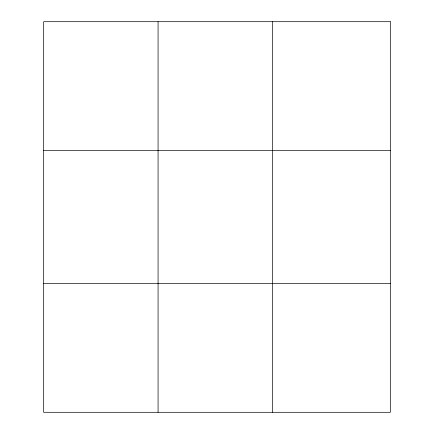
<?xml version="1.0" encoding="UTF-8"?>
<svg xmlns="http://www.w3.org/2000/svg" width="434" height="434" viewBox="0 0 434 434"><rect width="100%" height="100%" fill="white"/><g stroke="black" fill="none" stroke-linecap="round" stroke-linejoin="round"><path stroke-width="0.65" d="M158.074 21.7L158.074 412.3M272.46 21.7L272.46 412.3M43.682 150.598L390.318 150.598M43.682 283.402L390.318 283.402M390.318 21.7L390.318 412.3L43.682 412.3L43.682 21.7L390.318 21.7"/></g></svg>
